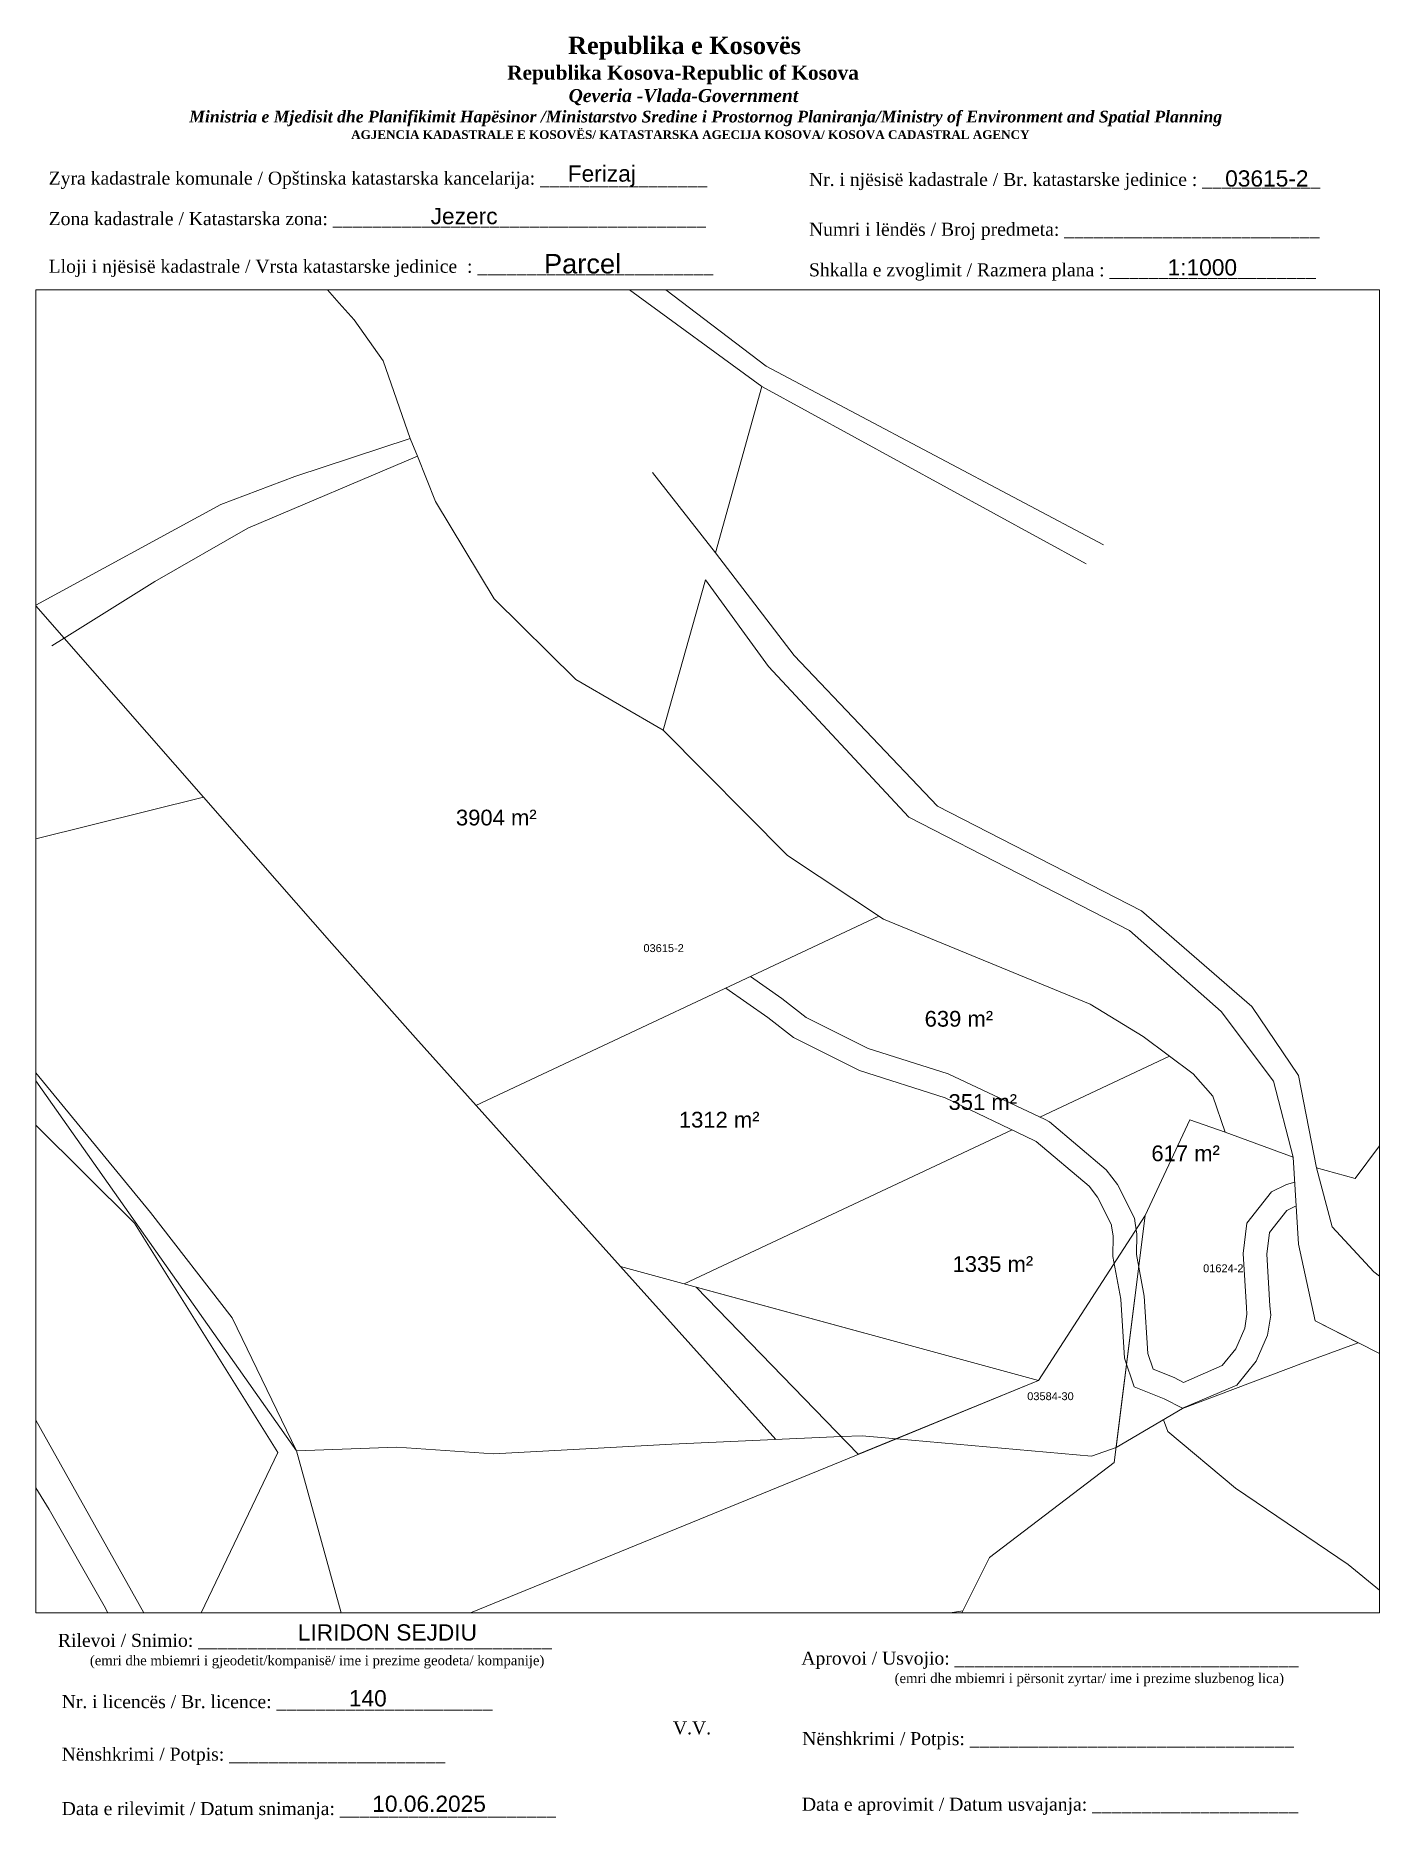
# Paper-space layout 'Manuali' of a CAD drawing. Header units: metres, sheet in millimetres. Extents: x 1 to 208, y 2 to 276.
# The model-space entities are those that its viewports show. They can reach past a viewport. Long polylines and large blocks are cut down to what shows.
import ezdxf

# ---------------------------------------------------------------- set-up
doc = ezdxf.new("R2010")
doc.units = ezdxf.units.M
doc.layers.get('0').update_dxf_attribs({"lineweight": 0})
for name, color, linetype, lineweight in [('Korniza e jashtme', 7, 'Continuous', 0), ('Ndarjet', 1, 'Continuous', 0), ('Nr Parceles Baze', 7, 'Continuous', 0), ('Nr-Ri', 1, 'Continuous', 0), ('Parc-Kojshi', 251, 'Continuous', 0), ('Parc-Re', 1, 'Continuous', 0), ('Parcela Baze', 7, 'Continuous', 0), ('valoni', 6, 'Continuous', 0)]:
    doc.layers.add(name, color=color, linetype=linetype, lineweight=lineweight)
doc.styles.get("Standard").update_dxf_attribs({"font": 'arial.ttf'})

msp = doc.modelspace()

# ---------------------------------------------------------------- linework, layer by layer
at = {"layer": 'Ndarjet', "flags": 128}
for points in [[(7500194.95, 4691395.21), (7500246.13, 4691419.25)], [(7500298.93, 4691385.46), (7500297.87, 4691385.19), (7500295.99, 4691384.22), (7500292.84, 4691380.28), (7500292.39, 4691376.41), (7500292.79, 4691369.55), (7500292.86, 4691368.7), (7500292.59, 4691366.91), (7500291.44, 4691364.31), (7500289.71, 4691362.17), (7500284.79, 4691360.05), (7500283.63, 4691360.66), (7500280.94, 4691361.74), (7500280.27, 4691363.71), (7500279.83, 4691370.99), (7500278.83, 4691376.29), (7500278.86, 4691378.86), (7500278.65, 4691380.25), (7500278.59, 4691380.91), (7500276.43, 4691385.18), (7500275, 4691387.03), (7500267.8, 4691393.12), (7500267.24, 4691393.43), (7500254.9, 4691399.21), (7500244.78, 4691402.42), (7500236.87, 4691406.39), (7500233.78, 4691408.8), (7500229.8, 4691411.58)], [(7500226.67, 4691410.11), (7500232, 4691406.38), (7500235.26, 4691403.84), (7500243.65, 4691399.63), (7500254.54, 4691396.18), (7500265.85, 4691390.76), (7500266.1, 4691390.63), (7500272.82, 4691384.95), (7500273.89, 4691383.57), (7500275.66, 4691380.07), (7500275.67, 4691379.89), (7500275.86, 4691378.66), (7500275.83, 4691376.03), (7500276.85, 4691370.62), (7500277.3, 4691363.13), (7500278.55, 4691359.46), (7500282.37, 4691357.94), (7500284.66, 4691356.78), (7500291.57, 4691359.71), (7500294.02, 4691362.73), (7500295.49, 4691366.06), (7500295.88, 4691368.58), (7500295.79, 4691369.75), (7500295.4, 4691376.33), (7500295.72, 4691379.08), (7500297.93, 4691381.85), (7500298.94, 4691382.37), (7500299.12, 4691382.41)], [(7500266.56, 4691393.74), (7500283.01, 4691401.47)], [(7500221.41, 4691372.54), (7500263.06, 4691392.1)], [(7500213.32, 4691374.75), (7500233.03, 4691352.78)]]:
    msp.add_lwpolyline(points, dxfattribs=at)
at = {"layer": 'Parc-Kojshi'}
for points in [[(7500208.84, 4691506.53), (7500231.8, 4691489.07)], [(7500231.24, 4691486.51), (7500207.05, 4691504.14)], [(7500174.65, 4691500.37), (7500177.58, 4691497.09)], [(7500177.58, 4691497.09), (7500179.5, 4691494.94)], [(7500179.5, 4691494.94), (7500183.16, 4691489.74)], [(7500186.61, 4691479.9), (7500183.16, 4691489.74)], [(7500231.8, 4691489.07), (7500274.65, 4691466.38)], [(7500231.24, 4691486.51), (7500225.37, 4691465.39)], [(7500272.46, 4691463.98), (7500231.24, 4691486.51)], [(7500186.61, 4691479.9), (7500171.95, 4691475.05)], [(7500187.51, 4691477.66), (7500186.61, 4691479.9)], [(7500171.95, 4691475.05), (7500162.57, 4691471.52)], [(7500217.37, 4691475.59), (7500225.37, 4691465.39)], [(7500162.57, 4691471.52), (7500139, 4691458.7)], [(7500225.37, 4691465.39), (7500235.36, 4691452.33)], [(7500218.72, 4691442.85), (7500224.1, 4691461.96)], [(7500232.12, 4691450.95), (7500224.1, 4691461.96)], [(7500139, 4691458.7), (7500131.05, 4691450.83)], [(7500139, 4691458.7), (7500142.66, 4691454.54)], [(7500142.66, 4691454.54), (7500141.09, 4691453.56)], [(7500142.66, 4691454.54), (7500142.9, 4691454.68)], [(7500235.36, 4691452.33), (7500253.57, 4691433.19)], [(7500249.93, 4691431.81), (7500232.12, 4691450.95)], [(7500218.72, 4691442.85), (7500207.63, 4691449.3)], [(7500234.51, 4691426.93), (7500218.72, 4691442.85)], [(7500253.57, 4691433.19), (7500279.47, 4691419.9)], [(7500277.96, 4691417.41), (7500249.93, 4691431.81)], [(7500246.71, 4691418.87), (7500234.51, 4691426.93)], [(7500272.96, 4691408.08), (7500246.71, 4691418.87)], [(7500279.47, 4691419.9), (7500293.5, 4691407.76)], [(7500289.57, 4691407.12), (7500277.96, 4691417.41)], [(7500176.66, 4691415.76), (7500187.26, 4691403.79)], [(7500327.47, 4691414.19), (7500306.61, 4691385.93)], [(7500279.7, 4691403.97), (7500272.96, 4691408.08)], [(7500296.25, 4691398.29), (7500289.57, 4691407.12)], [(7500293.5, 4691407.76), (7500299.41, 4691398.99)], [(7500172.16, 4691351.34), (7500134.16, 4691405.26)], [(7500134.16, 4691405.26), (7500153.62, 4691381.6)], [(7500286.02, 4691399.21), (7500279.7, 4691403.97)], [(7500151.6, 4691380.24), (7500131.68, 4691400.03)], [(7500298.74, 4691388.62), (7500296.25, 4691398.29)], [(7500299.41, 4691398.99), (7500301.71, 4691387.29)], [(7500298.74, 4691388.62), (7500290.09, 4691391.83)], [(7500301.71, 4691387.29), (7500303.68, 4691379.79)], [(7500306.61, 4691385.93), (7500301.71, 4691387.29)], [(7500169.77, 4691351.14), (7500151.6, 4691380.24)], [(7500153.62, 4691381.6), (7500164.01, 4691368.24)], [(7500266.41, 4691360.27), (7500279.94, 4691381.22)], [(7500279.94, 4691381.22), (7500276.01, 4691349.87)], [(7500303.68, 4691379.79), (7500308.97, 4691374.08)], [(7500308.97, 4691374.08), (7500318.69, 4691366.83)], [(7500164.01, 4691368.24), (7500172.16, 4691351.34)], [(7500315.32, 4691360.82), (7500301.54, 4691367.85)], [(7500137.69, 4691357.65), (7500156.7, 4691323.79)], [(7500282.81, 4691353.79), (7500282.25, 4691355.31)], [(7500134.86, 4691353.34), (7500140.75, 4691343.9)], [(7500179.5, 4691324.75), (7500248.36, 4691352.89)], [(7500219.84, 4691352.2), (7500241.33, 4691353.16)], [(7500241.33, 4691353.16), (7500243.99, 4691353.27)], [(7500243.99, 4691353.27), (7500248.36, 4691352.89)], [(7500291.42, 4691346.63), (7500282.81, 4691353.79)], [(7500156.7, 4691323.79), (7500169.77, 4691351.14)], [(7500172.16, 4691351.34), (7500184.91, 4691351.84)], [(7500172.16, 4691351.34), (7500179.5, 4691324.75)], [(7500184.91, 4691351.84), (7500197.2, 4691350.98)], [(7500197.2, 4691350.98), (7500219.84, 4691352.2)], [(7500276.01, 4691349.87), (7500260.19, 4691337.83)], [(7500305.72, 4691336.91), (7500291.42, 4691346.63)], [(7500140.75, 4691343.9), (7500147.73, 4691331.67)], [(7500260.19, 4691337.83), (7500256.79, 4691331.05)], [(7500312.92, 4691330.98), (7500305.72, 4691336.91)], [(7500147.73, 4691331.67), (7500153.76, 4691320.32)], [(7500252.27, 4691330.32), (7500218.91, 4691324.97)], [(7500256.79, 4691331.05), (7500252.27, 4691330.32)]]:
    msp.add_lwpolyline(points, dxfattribs=at)
at = {"layer": 'Parc-Kojshi', "flags": 128}
for points in [[(7500125.02, 4691425.62), (7500160.37, 4691434.34), (7500176.66, 4691415.76), (7500187.26, 4691403.79), (7500213.32, 4691374.75), (7500266.41, 4691360.27), (7500248.36, 4691352.89), (7500243.99, 4691353.27), (7500241.33, 4691353.16), (7500219.84, 4691352.2), (7500197.2, 4691350.98), (7500184.91, 4691351.84), (7500172.16, 4691351.34), (7500164.01, 4691368.24), (7500153.62, 4691381.6), (7500134.16, 4691405.26), (7500125.3, 4691417.62), (7500125.02, 4691425.62)], [(7500315.32, 4691360.82), (7500301.54, 4691367.85), (7500299.41, 4691377.61), (7500298.74, 4691388.62), (7500290.09, 4691391.83), (7500285.63, 4691393.38), (7500279.94, 4691381.22), (7500276.01, 4691349.87), (7500260.19, 4691337.83), (7500256.79, 4691331.05), (7500210.55, 4691238.73)]]:
    msp.add_lwpolyline(points, dxfattribs=at)
at = {"layer": 'Parc-Re', "color": 0, "flags": 128}
msp.add_lwpolyline([(7500266.41, 4691360.27), (7500248.35, 4691352.89), (7500273.12, 4691350.68), (7500276.25, 4691351.79), (7500284.66, 4691356.73), (7500300.04, 4691362.51), (7500306.97, 4691365.07), (7500301.54, 4691367.85), (7500299.41, 4691377.61), (7500298.74, 4691388.62), (7500290.09, 4691391.83), (7500288.54, 4691396.38), (7500286.02, 4691399.21), (7500279.7, 4691403.97), (7500272.96, 4691408.08), (7500246.71, 4691418.87), (7500234.51, 4691426.93), (7500218.72, 4691442.85), (7500207.63, 4691449.3), (7500197.27, 4691459.54), (7500189.83, 4691471.9), (7500187.51, 4691477.66), (7500165.97, 4691468.5), (7500154.15, 4691461.73), (7500142.66, 4691454.53), (7500160.37, 4691434.34), (7500176.66, 4691415.76), (7500187.26, 4691403.79), (7500213.32, 4691374.75)], close=True, dxfattribs=at)
at = {"layer": 'Parc-Re', "flags": 128}
msp.add_lwpolyline([(7500276.25, 4691351.79), (7500284.66, 4691356.73), (7500300.04, 4691362.51), (7500306.97, 4691365.07)], dxfattribs=at)
at = {"layer": 'Parcela Baze', "flags": 128}
for points in [[(7500286.02, 4691399.21), (7500279.7, 4691403.97), (7500272.96, 4691408.08), (7500246.71, 4691418.87), (7500234.51, 4691426.93), (7500218.72, 4691442.85), (7500207.63, 4691449.3), (7500197.27, 4691459.54), (7500189.83, 4691471.9), (7500187.51, 4691477.66), (7500165.97, 4691468.5), (7500154.15, 4691461.73), (7500142.66, 4691454.53), (7500160.37, 4691434.34), (7500176.66, 4691415.76), (7500187.26, 4691403.79), (7500213.32, 4691374.75), (7500266.41, 4691360.27), (7500279.94, 4691381.22), (7500285.63, 4691393.38), (7500290.09, 4691391.83), (7500288.54, 4691396.38)], [(7500299.41, 4691377.61), (7500298.74, 4691388.62), (7500290.09, 4691391.83), (7500285.63, 4691393.38), (7500279.94, 4691381.22), (7500276.25, 4691351.79), (7500284.66, 4691356.73), (7500300.04, 4691362.51), (7500306.97, 4691365.07), (7500301.54, 4691367.85)], [(7500279.94, 4691381.22), (7500266.41, 4691360.27), (7500248.35, 4691352.89), (7500273.12, 4691350.68), (7500276.25, 4691351.79)]]:
    msp.add_lwpolyline(points, close=True, dxfattribs=at)
at = {"layer": 'valoni', "flags": 128}
msp.add_lwpolyline([(7500222.93, 4691372.13), (7500243.5, 4691350.91), (7500266.41, 4691360.27)], close=True, dxfattribs=at)

# ---------------------------------------------------------------- texts
at = {"layer": 'Nr Parceles Baze'}
for s, p in [('03615-2', (7500216.22, 4691414.68)), ('01624-2', (7500287.3, 4691374.03)), ('03584-30', (7500264.96, 4691357.79))]:
    msp.add_text(s, height=1, dxfattribs=at).set_placement(p)
at = {"layer": 'Nr-Ri', "char_height": 2, "width": 14.0389, "attachment_point": 1}
for s, insert in [('3904 m²', (7500192.41, 4691432.76)), ('639 m²', (7500251.93, 4691407.21)), ('351 m²', (7500254.97, 4691396.64)), ('1312 m²', (7500220.72, 4691394.4)), ('617 m²', (7500280.73, 4691390.13)), ('1335 m²', (7500255.47, 4691376.07))]:
    msp.add_mtext(s, dxfattribs=dict(at, insert=insert))

psp = doc.layouts.new('Manuali')

# ---------------------------------------------------------------- texts
for s, p in [('03615-2', (183.92, 252.84)), ('Jezerc', (61.73, 247.06)), ('LIRIDON SEJDIU ', (41.3, 29.28)), ('140', (49.15, 19.16)), ('10.06.2025', (52.75, 2.94))]:
    psp.add_text(s, height=2.5).set_placement(p)
for s, insert, char_height, width, attachment_point in [('\\pi77.297;{\\fBook Antiqua|b1|i0|c0|p18;\\H1.333x;Republika e Kosovës\\fTimes New Roman|b1|i0|c0|p18;\\P\\pi67.927;\\fBook Antiqua|b1|i0|c0|p18;\\H0.8125x;Republika Kosova-Republic of Kosova\\fTimes New Roman|b1|i0|c0|p18;\\P\\pi77.378;\\fBook Antiqua|b1|i1|c0|p18;\\H0.9233x;Qeveria -Vlada-Government \\P\\pi13.032,l6,t23.033;\\fTimes New Roman|b1|i1|c0|p18;\\H0.9x;Ministria e Mjedisit dhe Planifikimit Hapësinor /Ministarstvo Sredine i Prostornog Planiranja/Ministry of Environment and Spatial Planning\\P\\pi43.931,l0,tz;\\fBook Antiqua|b1|i0|c0|p18;\\H0.7406x;AGJENCIA KADASTRALE E KOSOVËS/ KATASTARSKA AGECIJA KOSOVA/ KOSOVA CADASTRAL AGENCY}', (5.57, 275.89), 2, 191.8237, 1), ('{\\fTimes New Roman|b0|i0|c0|p18;Zyra kadastrale komunale / Opštinska katastarska kancelarija: _________________}', (2.98, 255.14), 2, 100.6873, 1), ('Ferizaj', (88.05, 254.47), 2.5, 9.9735, 5), ('{\\fTimes New Roman|b0|i0|c0|p18;Nr. i njësisë kadastrale / Br. katastarske jedinice : ____________}', (119.91, 254.94), 2, 79.9484, 1), ('{\\fTimes New Roman|b0|i0|c0|p18;Zona kadastrale / Katastarska zona: ______________________________________}', (2.98, 248.91), 2, 100.6873, 1), ('{\\fTimes New Roman|b0|i0|c0|p18;Numri i lëndës / Broj predmeta: __________________________}', (119.91, 247.28), 2, 79.9484, 1), ('{\\fTimes New Roman|b0|i0|c0|p18;Lloji i njësisë kadastrale / Vrsta katastarske jedinice  : ________________________}', (2.98, 241.59), 2, 100.6873, 1), ('{\\fArial|b0|i0|c0|p34;Parcel}', (85.09, 240.96), 3, 11.2939, 5), ('1:1000', (180.41, 240.41), 2.5, 10.1784, 5), ('{\\fTimes New Roman|b0|i0|c0|p18;Shkalla e zvoglimit / Razmera plana : _____________________}', (119.91, 241.04), 2, 79.9484, 1), ('{\\fTimes New Roman|b0|i0|c0|p18;Rilevoi / Snimio: ____________________________________\\P     \\H0.75x;(emri dhe mbiemri i gjeodetit/kompanisë/ ime i prezime geodeta/ kompanije)}', (42.38, 27.65), 2, 74.7958, 5), ('{\\fTimes New Roman|b0|i0|c0|p18; Aprovoi / Usvojio: ___________________________________\\P                    \\H0.75x;(emri dhe mbiemri i përsonit zyrtar/ ime i prezime sluzbenog lica)}', (117.98, 27.58), 2, 83.344, 1), ('{\\fTimes New Roman|b0|i0|c0|p18;Nr. i licencës / Br. licence: ______________________\\P                                }', (4.98, 20.89), 2, 83.344, 1), ('{\\fTimes New Roman|b0|i0|c0|p18;V.V.                                 }', (101.92, 15.84), 2, 5.7076, 5), ('{\\fTimes New Roman|b0|i0|c0|p18; Nënshkrimi / Potpis: _________________________________}', (118.12, 15.2), 2, 83.344, 1), ('{\\fTimes New Roman|b0|i0|c0|p18;Nënshkrimi / Potpis: ______________________\\P                                 }', (4.98, 12.82), 2, 83.344, 1), ('{\\fTimes New Roman|b0|i0|c0|p18;Data e rilevimit / Datum snimanja: ______________________\\P                                 }', (4.98, 4.45), 2, 83.344, 1), ('{\\fTimes New Roman|b0|i0|c0|p18; Data e aprovimit / Datum usvajanja: _____________________}', (118.07, 5.12), 2, 83.344, 1)]:
    psp.add_mtext(s, dxfattribs=dict(insert=insert, char_height=char_height, width=width, attachment_point=attachment_point))

# ---------------------------------------------------------------- viewports
at = {"layer": 'Korniza e jashtme', "view_target_point": (370776.43, 310629.57)}
psp.add_viewport(center=(104.31, 135.25), size=(206.65, 203.4046), view_center_point=(7129447.93, 4380785.2), view_height=167.9665, dxfattribs=at)

doc.saveas('drawing.dxf')
